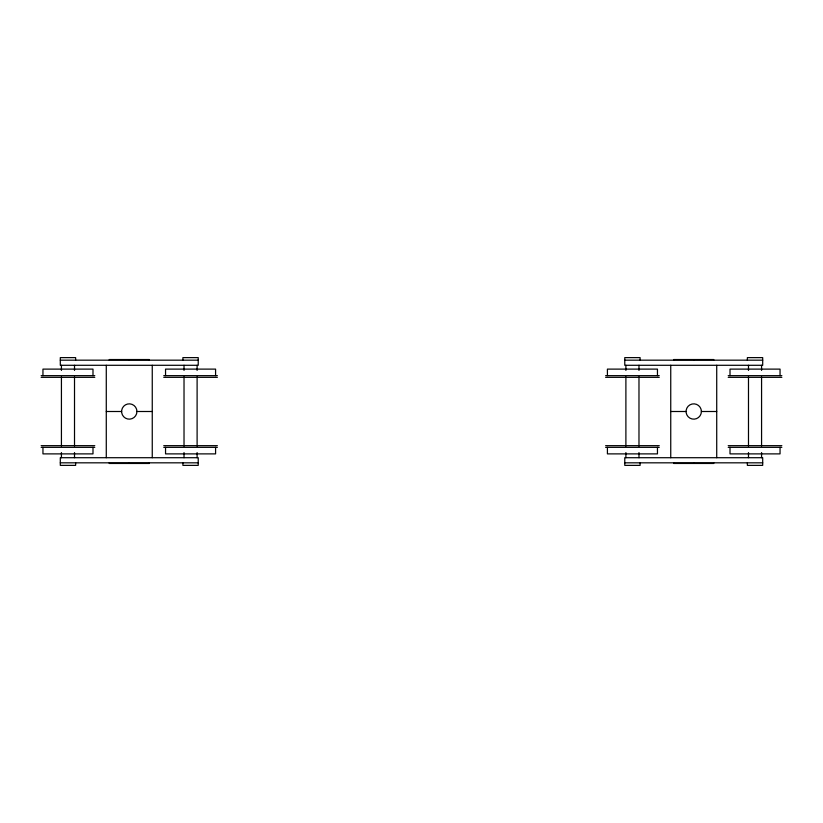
<?xml version="1.0" encoding="UTF-8"?>
<svg xmlns="http://www.w3.org/2000/svg" width="823" height="823" viewBox="0 0 823 823"><rect width="100%" height="100%" fill="white"/><g stroke="black" fill="none" stroke-linecap="round" stroke-linejoin="round"><path stroke-width="1.23" d="M60.305 360.176L198.23 360.176M624.77 360.176L762.695 360.176M41.15 375.658L94.789 375.658M163.746 375.658L217.385 375.658M605.615 375.658L659.254 375.658M728.211 375.658L781.85 375.658M41.15 377.335L94.789 377.335M163.746 377.335L217.385 377.335M605.615 377.335L659.254 377.335M728.211 377.335L781.85 377.335M106.28 411.5L121.609 411.5M136.927 411.5A7.664 7.664 0 0 0 125.435 404.865A7.664 7.664 0 0 0 125.435 418.135A7.664 7.664 0 0 0 136.927 411.5L152.255 411.5M670.745 411.5L686.073 411.5M701.391 411.5A7.664 7.664 0 0 0 689.9 404.865A7.664 7.664 0 0 0 689.9 418.135A7.664 7.664 0 0 0 701.391 411.5L716.72 411.5M41.15 445.665L94.789 445.665M163.746 445.665L217.385 445.665M605.615 445.665L659.254 445.665M728.211 445.665L781.85 445.665M41.15 447.342L94.789 447.342M163.746 447.342L217.385 447.342M605.615 447.342L659.254 447.342M728.211 447.342L781.85 447.342M60.305 462.824L198.23 462.824M624.77 462.824L762.695 462.824M780.05 375.658L780.05 369.116L730.011 369.116L730.011 375.658M780.05 447.342L780.05 453.885L730.011 453.885L730.011 447.342M761.573 365.289L761.573 370.422M761.573 376.841L761.573 446.159M761.573 452.578L761.573 457.711M748.488 365.289L748.488 370.422M748.488 376.841L748.488 446.159M748.488 452.578L748.488 457.711M747.366 360.176L747.366 357.624L762.695 357.624L762.695 365.289L624.77 365.289L624.77 357.624L640.099 357.624L640.099 360.176M747.366 462.824L747.366 465.376L762.695 465.376L762.695 457.711L624.77 457.711L624.77 465.376L640.099 465.376L640.099 462.824M716.72 365.289L716.72 457.711M713.726 360.176L713.726 359.538L673.739 359.538L673.739 360.176M713.726 462.824L713.726 463.462L673.739 463.462L673.739 462.824M693.727 359.538L693.727 360.176M693.727 462.824L693.727 463.462M670.745 365.289L670.745 457.711M657.454 375.658L657.454 369.116L607.415 369.116L607.415 375.658M657.454 447.342L657.454 453.885L607.415 453.885L607.415 447.342M638.977 365.289L638.977 370.422M638.977 376.841L638.977 446.159M638.977 452.578L638.977 457.711M625.892 365.289L625.892 370.422M625.892 376.841L625.892 446.159M625.892 452.578L625.892 457.711M215.585 375.658L215.585 369.116L165.546 369.116L165.546 375.658M215.585 447.342L215.585 453.885L165.546 453.885L165.546 447.342M197.108 365.289L197.108 370.422M197.108 376.841L197.108 446.159M197.108 452.578L197.108 457.711M184.023 365.289L184.023 370.422M184.023 376.841L184.023 446.159M184.023 452.578L184.023 457.711M182.901 360.176L182.901 357.624L198.23 357.624L198.23 365.289L60.305 365.289L60.305 357.624L75.634 357.624L75.634 360.176M182.901 462.824L182.901 465.376L198.23 465.376L198.23 457.711L60.305 457.711L60.305 465.376L75.634 465.376L75.634 462.824M152.255 365.289L152.255 457.711M149.261 360.176L149.261 359.538L109.274 359.538L109.274 360.176M149.261 462.824L149.261 463.462L109.274 463.462L109.274 462.824M129.273 359.538L129.273 360.176M129.273 462.824L129.273 463.462M106.28 365.289L106.28 457.711M92.989 375.658L92.989 369.116L42.95 369.116L42.95 375.658M92.989 447.342L92.989 453.885L42.95 453.885L42.95 447.342M74.512 365.289L74.512 370.422M74.512 376.841L74.512 446.159M74.512 452.578L74.512 457.711M61.427 365.289L61.427 370.422M61.427 376.841L61.427 446.159M61.427 452.578L61.427 457.711"/></g></svg>
